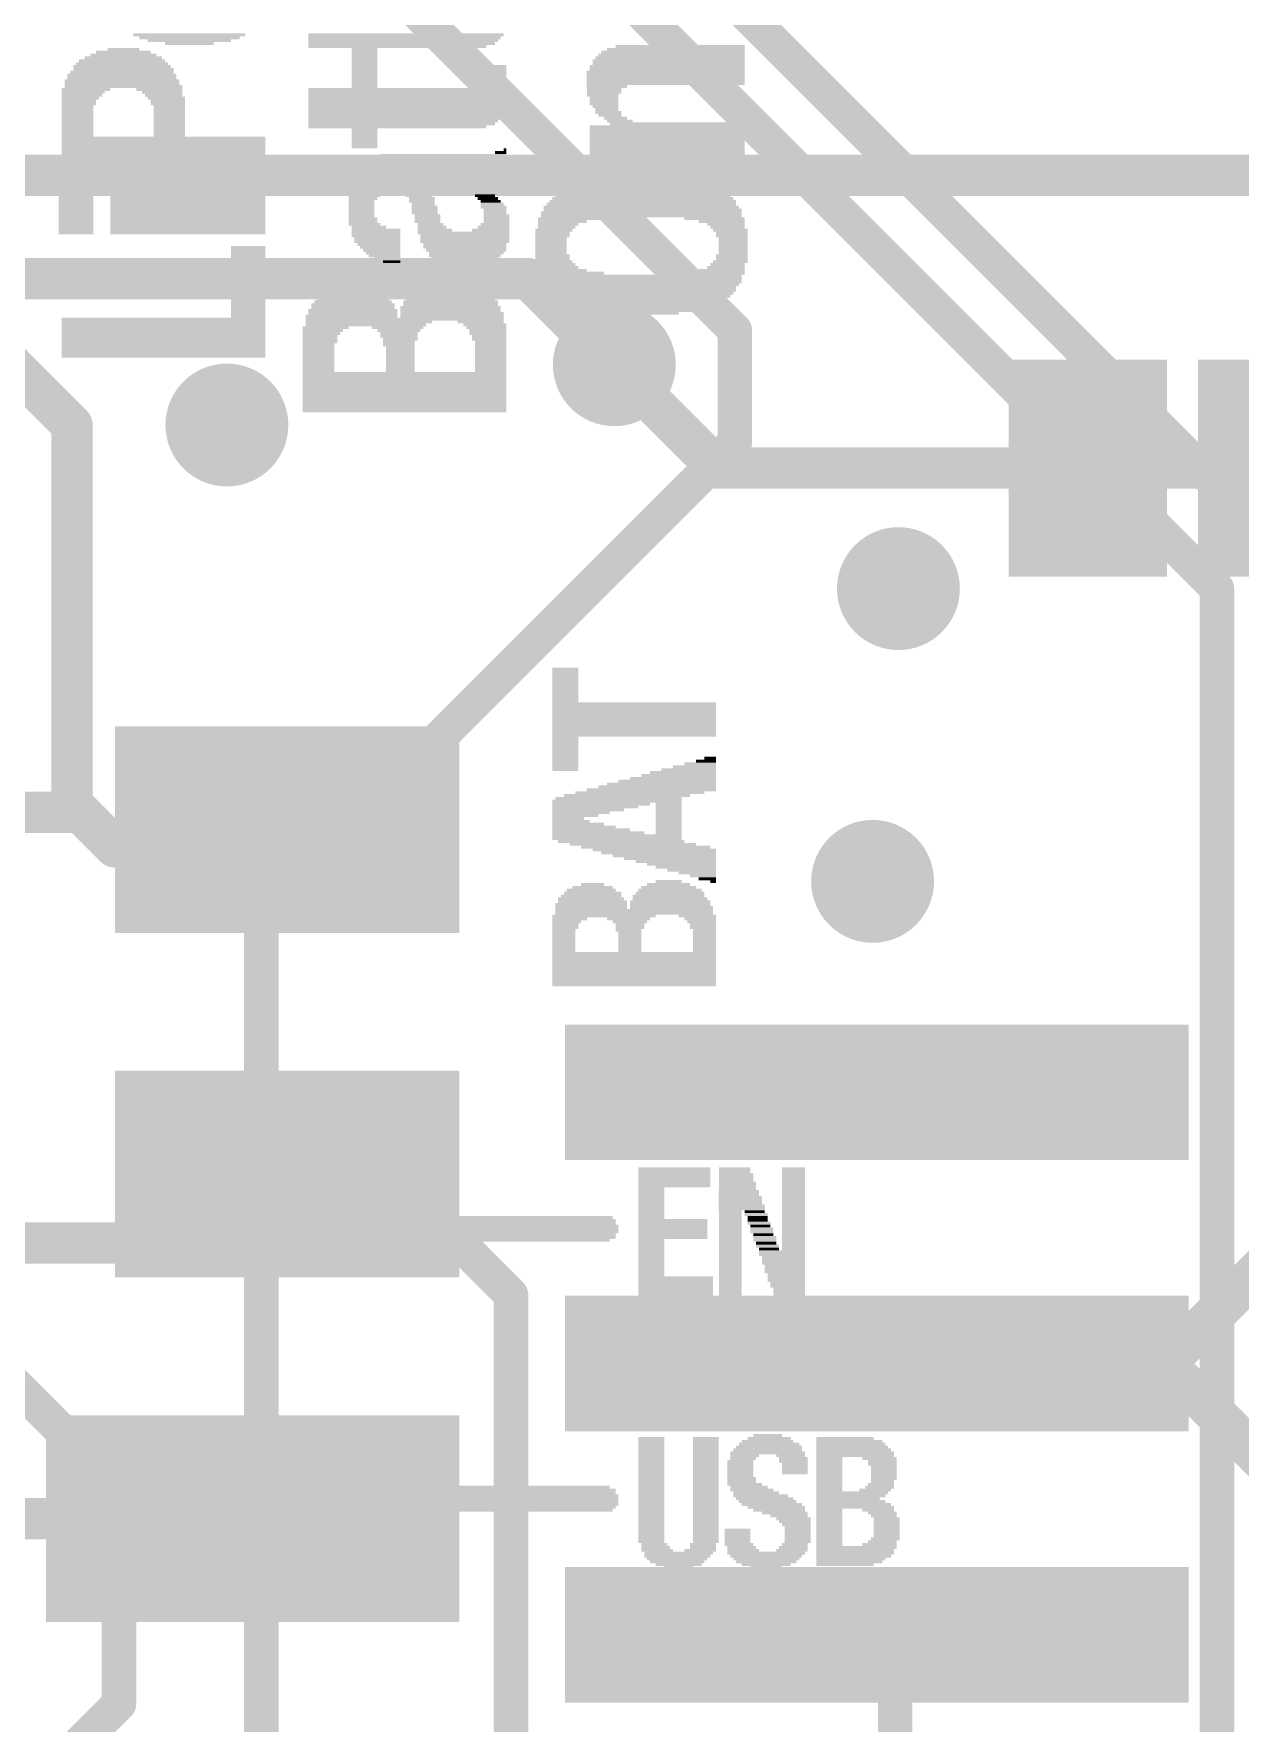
# Model space of a CAD drawing. Extents: x -30.9 to 32.9, y -36.3 to 40.7.
# Drawn here: x 11.97 to 20.87, y 7 to 19.46 of the extents above; entities that cross this region are included whole.
import ezdxf

# ---------------------------------------------------------------- set-up
doc = ezdxf.new("R2010")
doc.units = 0
for name, color, linetype in [('1', 12, 'CONTINUOUS'), ('16', 5, 'CONTINUOUS'), ('18', 110, 'CONTINUOUS'), ('200', 132, 'CONTINUOUS')]:
    doc.layers.add(name, color=color, linetype=linetype)

# ---------------------------------------------------------------- blocks, each defined once
blk = doc.blocks.new('RECT')
blk.add_solid([(-0.5, -0.5), (0.5, -0.5), (-0.5, 0.5), (0.5, 0.5)])
blk = doc.blocks.new('ROUNDV')
at = {"const_width": 0.5}
blk.add_lwpolyline([(0, -0.25, 1), (0, 0.25, 1), (0, -0.25)], format="xyb", dxfattribs=at)

msp = doc.modelspace()

# ---------------------------------------------------------------- linework, layer by layer
at = {"layer": '1'}
for points, const_width in [([(11.1324, 18.415), (21.59, 18.415)], 0.3048), ([(12.2555, 16.5735), (10.541, 18.288)], 0.3048), ([(17.018, 16.256), (16.256, 17.018)], 0.3048), ([(12.2555, 16.5735), (12.2555, 13.716)], 0.3048), ([(19.7485, 16.256), (17.018, 16.256)], 0.3048), ([(20.193, 16.256), (20.701, 16.256)], 0.3048), ([(12.2555, 13.716), (9.144, 13.716)], 0.3048), ([(12.2555, 13.716), (12.319, 13.716)], 0.3048), ([(12.319, 13.716), (12.573, 13.462)], 0.3048), ([(13.716, 13.462), (13.843, 13.589)], 0.3048), ([(12.573, 13.462), (13.716, 13.462)], 0.3048), ([(13.335, 10.541), (13.7795, 10.9855)], 0.3048), ([(13.7795, 10.9855), (13.843, 11.049)], 0.3048), ([(14.0335, 10.9855), (13.7795, 10.9855)], 0.3048), ([(13.843, 11.049), (14.605, 11.049)], 0.254), ([(14.605, 11.049), (15.494, 10.16)], 0.254), ([(10.414, 10.541), (13.335, 10.541)], 0.3048), ([(21.1455, 10.4775), (20.32, 9.652)], 0.3048), ([(15.494, 10.16), (15.494, 6.858)], 0.254), ([(20.32, 9.652), (18.1915, 9.652)], 0.3048), ([(21.209, 8.763), (20.32, 9.652)], 0.3048), ([(11.43, 8.509), (13.589, 8.509)], 0.3048), ([(18.327, 7.5165), (18.1915, 7.652)], 0.254), ([(18.327, 3.302), (18.327, 7.5165)], 0.254)]:
    msp.add_lwpolyline(points, dxfattribs=dict(at, const_width=const_width))
for points, const_width in [([(16.3099, 17.0719, 1), (16.2021, 16.9641)], 0.1524), ([(12.3317, 16.5735, 1), (12.1793, 16.5735)], 0.1524), ([(12.2016, 16.5196, 1), (12.3094, 16.6274)], 0.1524), ([(17.018, 16.3322, 1), (17.018, 16.1798)], 0.1524), ([(16.9641, 16.2021, 1), (17.0719, 16.3099)], 0.1524), ([(19.7485, 16.1798, 1), (19.7485, 16.3322)], 0.1524), ([(20.193, 16.3322, 1), (20.193, 16.1798)], 0.1524), ([(20.701, 16.1798, 1), (20.701, 16.3322)], 0.1524), ([(12.2555, 13.7922, 1), (12.2555, 13.6398)], 0.1524), ([(12.3729, 13.7699, 1), (12.2651, 13.6621)], 0.1524), ([(12.2555, 13.6398, 1), (12.2555, 13.7922)], 0.1524), ([(12.319, 13.6398, 1), (12.319, 13.7922)], 0.1524), ([(12.1793, 13.716, 1), (12.3317, 13.716)], 0.1524), ([(13.8969, 13.5351, 1), (13.7891, 13.6429)], 0.1524), ([(12.573, 13.5382, 1), (12.573, 13.3858)], 0.1524), ([(12.5191, 13.4081, 1), (12.6269, 13.5159)], 0.1524), ([(13.6621, 13.5159, 1), (13.7699, 13.4081)], 0.1524), ([(13.716, 13.3858, 1), (13.716, 13.5382)], 0.1524), ([(13.7795, 11.0617, 1), (13.7795, 10.9093)], 0.1524), ([(13.7256, 11.0394, 1), (13.8334, 10.9316)], 0.1524), ([(13.8334, 10.9316, 1), (13.7256, 11.0394)], 0.1524), ([(13.8969, 10.9951, 1), (13.7891, 11.1029)], 0.1524), ([(13.843, 11.1125, 1), (13.843, 10.9855)], 0.127), ([(14.0335, 10.9093, 1), (14.0335, 11.0617)], 0.1524), ([(14.6499, 11.0939, 1), (14.5601, 11.0041)], 0.127), ([(14.605, 10.9855, 1), (14.605, 11.1125)], 0.127), ([(13.2811, 10.5949, 1), (13.3889, 10.4871)], 0.1524), ([(13.335, 10.4648, 1), (13.335, 10.6172)], 0.1524), ([(15.5575, 10.16, 1), (15.4305, 10.16)], 0.127), ([(15.4491, 10.1151, 1), (15.5389, 10.2049)], 0.127), ([(18.1915, 9.7282, 1), (18.1915, 9.5758)], 0.1524), ([(20.3739, 9.7059, 1), (20.2661, 9.5981)], 0.1524), ([(20.2661, 9.7059, 1), (20.3739, 9.5981)], 0.1524), ([(20.32, 9.5758, 1), (20.32, 9.7282)], 0.1524), ([(13.589, 8.4328, 1), (13.589, 8.5852)], 0.1524), ([(18.2364, 7.6969, 1), (18.1466, 7.6071)], 0.127), ([(18.3905, 7.5165, 1), (18.2635, 7.5165)], 0.127), ([(18.2821, 7.4716, 1), (18.3719, 7.5614)], 0.127)]:
    msp.add_lwpolyline(points, format="xyb", dxfattribs=dict(at, const_width=const_width))
at = {"layer": '16'}
for points, const_width in [([(21.209, 15.621), (13.716, 23.114)], 0.254), ([(13.462, 22.606), (20.701, 15.367)], 0.254), ([(17.145, 17.272), (14.351, 20.066)], 0.254), ([(15.621, 17.653), (10.3505, 17.653)], 0.3048), ([(16.256, 17.018), (15.621, 17.653)], 0.3048), ([(17.145, 16.4465), (17.145, 17.272)], 0.254), ([(13.6525, 12.954), (17.145, 16.4465)], 0.254), ([(20.701, 15.367), (20.701, -9.1324)], 0.254), ([(13.6525, 5.5245), (13.6525, 12.954)], 0.254), ([(12.6024, 8.7336), (9.8425, 11.4935)], 0.254), ([(12.6024, 7.1414), (12.6024, 8.7336)], 0.254), ([(11.43, 5.969), (12.6024, 7.1414)], 0.254)]:
    msp.add_lwpolyline(points, dxfattribs=dict(at, const_width=const_width))
for points, const_width in [([(15.6749, 17.7069, 1), (15.5671, 17.5991)], 0.1524), ([(15.621, 17.5768, 1), (15.621, 17.7292)], 0.1524), ([(17.2085, 17.272, 1), (17.0815, 17.272)], 0.127), ([(17.1001, 17.2271, 1), (17.1899, 17.3169)], 0.127), ([(16.2021, 16.9641, 1), (16.3099, 17.0719)], 0.1524), ([(17.1899, 16.4016, 1), (17.1001, 16.4914)], 0.127), ([(17.0815, 16.4465, 1), (17.2085, 16.4465)], 0.127), ([(20.7645, 15.367, 1), (20.6375, 15.367)], 0.127), ([(20.6561, 15.3221, 1), (20.7459, 15.4119)], 0.127), ([(13.716, 12.954, 1), (13.589, 12.954)], 0.127), ([(13.6076, 12.9989, 1), (13.6974, 12.9091)], 0.127), ([(12.6659, 8.7336, 1), (12.5389, 8.7336)], 0.127), ([(12.5575, 8.6887, 1), (12.6473, 8.7785)], 0.127), ([(12.6473, 7.0965, 1), (12.5575, 7.1863)], 0.127), ([(12.5389, 7.1414, 1), (12.6659, 7.1414)], 0.127)]:
    msp.add_lwpolyline(points, format="xyb", dxfattribs=dict(at, const_width=const_width))

# ---------------------------------------------------------------- block references
at = {"layer": '1'}
for p, xscale, yscale in [((19.7485, 16.256), 1.1684, 1.6002), ((21.1455, 16.256), 1.1684, 1.6002), ((13.843, 13.589), 2.54, 1.524)]:
    msp.add_blockref('RECT', p, dxfattribs=dict(at, xscale=xscale, yscale=yscale))
at = {"layer": '1', "yscale": 4.6, "rotation": 270}
for p in [(18.1915, 11.652), (18.1915, 9.652), (18.1915, 7.652)]:
    msp.add_blockref('RECT', p, dxfattribs=at)
at = {"layer": '1', "yscale": 1.524, "rotation": 180}
for p, xscale in [((13.843, 11.049), 2.54), ((13.589, 8.509), 3.048)]:
    msp.add_blockref('RECT', p, dxfattribs=dict(at, xscale=xscale))
at = {"layer": '18', "xscale": 0.9064, "yscale": 0.9064}
for p in [(16.256, 17.018), (16.256, 17.018), (13.3985, 16.5735), (13.3985, 16.5735), (18.3515, 15.367), (18.3515, 15.367), (18.161, 13.208), (18.161, 13.208)]:
    msp.add_blockref('ROUNDV', p, dxfattribs=at)
at = {"layer": '200', "yscale": 0.0212}
for p, xscale in [((13.1218, 19.4502), 0.8255), ((13.1218, 19.429), 0.7408), ((14.7198, 19.4502), 1.4393), ((14.7092, 19.429), 1.4181), ((12.635, 19.302), 0.4868), ((12.635, 19.3232), 0.4022), ((12.635, 19.3444), 0.2328), ((13.1218, 19.4079), 0.6138), ((13.1218, 19.3867), 0.3598), ((14.6563, 19.3655), 1.3123), ((14.6986, 19.4079), 1.3969), ((14.6881, 19.3867), 1.3758), ((14.4129, 19.3444), 0.1905), ((14.4129, 19.3232), 0.1905), ((14.4129, 19.302), 0.1905), ((16.6776, 19.302), 1.0795), ((16.6882, 19.3232), 1.0583), ((16.7094, 19.3444), 1.016), ((16.7411, 19.3655), 0.9525), ((12.6244, 19.2174), 0.7196), ((12.635, 19.1962), 0.7408), ((12.6244, 19.2385), 0.6773), ((12.6244, 19.2597), 0.635), ((12.635, 19.2809), 0.5715), ((14.4129, 19.2809), 0.1905), ((14.4129, 19.2597), 0.1905), ((14.4129, 19.2385), 0.1905), ((14.4129, 19.2174), 0.1905), ((14.4129, 19.1962), 0.1905), ((15.3548, 19.2174), 0.2117), ((15.3548, 19.1962), 0.2117), ((16.6459, 19.2174), 1.143), ((16.6459, 19.1962), 1.143), ((16.6565, 19.2597), 1.1218), ((16.6565, 19.2385), 1.1218), ((16.6671, 19.2809), 1.1006), ((12.6244, 19.1115), 0.8466), ((12.6244, 19.0904), 0.8466), ((12.635, 19.0692), 0.8678), ((12.6244, 19.1539), 0.8043), ((12.6244, 19.1327), 0.8043), ((12.6244, 19.175), 0.762), ((14.4129, 19.175), 0.1905), ((14.4129, 19.1539), 0.1905), ((14.4129, 19.1327), 0.1905), ((14.4129, 19.1115), 0.1905), ((14.4129, 19.0904), 0.1905), ((14.4129, 19.0692), 0.1905), ((15.3336, 19.0692), 0.254), ((15.3548, 19.175), 0.2117), ((15.3548, 19.1539), 0.2117), ((15.3548, 19.1327), 0.2117), ((15.3548, 19.1115), 0.2117), ((15.3548, 19.0904), 0.2117), ((16.2014, 19.0692), 0.2963), ((16.6353, 19.175), 1.1641), ((16.6353, 19.1539), 1.1641), ((16.6353, 19.1327), 1.1641), ((16.6353, 19.1115), 1.1641), ((16.6353, 19.0904), 1.1641), ((12.3598, 19.048), 0.3598), ((12.3387, 19.0269), 0.3175), ((12.3281, 19.0057), 0.2963), ((12.3175, 18.9845), 0.2752), ((12.3069, 18.9634), 0.254), ((12.3069, 18.9422), 0.254), ((12.8996, 19.048), 0.3387), ((12.9207, 19.0269), 0.2963), ((12.9313, 19.0057), 0.2752), ((12.9525, 18.9845), 0.2752), ((12.963, 18.9634), 0.254), ((12.963, 18.9422), 0.254), ((14.7304, 19.048), 1.4604), ((14.7304, 19.0269), 1.4604), ((14.7304, 19.0057), 1.4604), ((14.7304, 18.9845), 1.4604), ((14.7304, 18.9634), 1.4604), ((14.7304, 18.9422), 1.4604), ((16.1803, 19.048), 0.254), ((16.1803, 19.0269), 0.254), ((16.1697, 19.0057), 0.2328), ((16.1803, 18.9845), 0.2117), ((16.1803, 18.9634), 0.2117), ((16.1803, 18.9422), 0.2117), ((12.2963, 18.921), 0.2328), ((12.2963, 18.8999), 0.2328), ((12.2963, 18.8787), 0.2328), ((12.2963, 18.8575), 0.2328), ((12.2963, 18.8364), 0.2328), ((12.2963, 18.8152), 0.2328), ((12.9736, 18.921), 0.2328), ((12.9736, 18.8999), 0.2328), ((12.9736, 18.8787), 0.2328), ((12.9736, 18.8575), 0.2328), ((12.9736, 18.8364), 0.2328), ((12.9736, 18.8152), 0.2328), ((14.7198, 18.8999), 1.4393), ((14.7198, 18.8787), 1.4393), ((14.7198, 18.8575), 1.4393), ((14.7092, 18.8364), 1.4181), ((14.7304, 18.921), 1.4604), ((14.6986, 18.8152), 1.3969), ((16.1908, 18.921), 0.1905), ((16.2014, 18.8999), 0.1693), ((16.212, 18.8787), 0.1905), ((16.2226, 18.8575), 0.1693), ((16.2649, 18.8364), 0.1693), ((16.2967, 18.8152), 0.1905), ((12.2963, 18.794), 0.2328), ((12.2963, 18.7729), 0.2328), ((12.2963, 18.7517), 0.2328), ((12.2963, 18.7306), 0.2328), ((12.2963, 18.7094), 0.2328), ((12.9313, 18.6882), 1.5028), ((12.9736, 18.794), 0.2328), ((12.9736, 18.7729), 0.2328), ((12.9736, 18.7517), 0.2328), ((12.9736, 18.7306), 0.2328), ((12.9736, 18.7094), 0.2328), ((14.6563, 18.7729), 1.3123), ((14.6881, 18.794), 1.3758), ((14.4129, 18.7517), 0.1905), ((14.4129, 18.7306), 0.1905), ((14.4129, 18.7094), 0.1905), ((14.4129, 18.6882), 0.1905), ((16.6459, 18.7729), 1.143), ((16.6459, 18.7517), 1.143), ((16.6459, 18.7306), 1.143), ((16.6459, 18.7094), 1.143), ((16.6459, 18.6882), 1.143), ((16.72, 18.794), 0.9948), ((12.9313, 18.6671), 1.5028), ((12.9313, 18.6459), 1.5028), ((12.9313, 18.6247), 1.5028), ((12.9313, 18.6036), 1.5028), ((12.9313, 18.5824), 1.5028), ((12.9313, 18.5612), 1.5028), ((14.4129, 18.6671), 0.1905), ((14.4129, 18.6459), 0.1905), ((14.4129, 18.6247), 0.1905), ((14.995, 18.5612), 0.9313), ((15.4183, 18.5824), 0.0847), ((15.45, 18.6036), 0.0212), ((16.6459, 18.6671), 1.143), ((16.6459, 18.6459), 1.143), ((16.6459, 18.6247), 1.143), ((16.6459, 18.6036), 1.143), ((16.6459, 18.5824), 1.143), ((16.6459, 18.5612), 1.143), ((12.9313, 18.5401), 1.5028), ((12.9313, 18.5189), 1.5028), ((12.9313, 18.4977), 1.5028), ((12.9313, 18.4766), 1.5028), ((12.9313, 18.4554), 1.5028), ((12.9313, 18.4342), 1.5028), ((14.8997, 18.4342), 1.1218), ((14.9103, 18.4554), 1.1006), ((14.9209, 18.4766), 1.0795), ((14.9315, 18.4977), 1.0583), ((14.9421, 18.5189), 1.0371), ((14.9632, 18.5401), 0.9948), ((16.6459, 18.5401), 1.143), ((16.6459, 18.5189), 1.143), ((12.9313, 18.4131), 1.5028), ((14.8468, 18.3072), 1.1006), ((14.8891, 18.3707), 1.143), ((14.8891, 18.3496), 1.143), ((14.8891, 18.3284), 1.143), ((14.8997, 18.4131), 1.1218), ((14.8997, 18.3919), 1.1218), ((16.466, 18.3072), 1.1641), ((16.4554, 18.3284), 1.1006), ((16.4554, 18.3496), 0.9736), ((16.466, 18.3707), 0.8255), ((16.466, 18.3919), 0.5291), ((12.2857, 18.2649), 0.254), ((12.2857, 18.2437), 0.254), ((12.2857, 18.2226), 0.254), ((12.2857, 18.2014), 0.254), ((12.2857, 18.1802), 0.254), ((13.1112, 18.2649), 1.143), ((13.1112, 18.2437), 1.143), ((13.1112, 18.2226), 1.143), ((13.1112, 18.2014), 1.143), ((13.1112, 18.1802), 1.143), ((14.4235, 18.2861), 0.254), ((14.4129, 18.2649), 0.2328), ((14.4023, 18.2437), 0.2117), ((14.3917, 18.2226), 0.1905), ((14.3917, 18.2014), 0.1905), ((14.3917, 18.1802), 0.1905), ((14.8045, 18.2861), 0.2117), ((14.8151, 18.2649), 0.1905), ((14.8362, 18.2437), 0.1905), ((14.8362, 18.2226), 0.1905), ((14.8468, 18.2014), 0.1693), ((14.8574, 18.1802), 0.1905), ((15.2701, 18.2861), 0.1693), ((15.3019, 18.2649), 0.1482), ((15.323, 18.2437), 0.1482), ((15.3442, 18.2226), 0.1482), ((15.3548, 18.2014), 0.1693), ((15.3654, 18.1802), 0.1905), ((16.4554, 18.1802), 1.4393), ((16.4554, 18.2014), 1.3969), ((16.466, 18.2226), 1.3758), ((16.466, 18.2437), 1.3334), ((16.466, 18.2649), 1.2911), ((16.4554, 18.2861), 1.2276), ((12.2857, 18.1591), 0.254), ((12.2857, 18.1379), 0.254), ((12.2857, 18.1167), 0.254), ((12.2857, 18.0956), 0.254), ((12.2857, 18.0744), 0.254), ((13.1112, 18.1591), 1.143), ((13.1112, 18.1379), 1.143), ((13.1112, 18.1167), 1.143), ((13.1112, 18.0956), 1.143), ((13.1112, 18.0744), 1.143), ((14.3917, 18.1591), 0.1905), ((14.3917, 18.1379), 0.1905), ((14.3917, 18.1167), 0.1905), ((14.4023, 18.0956), 0.2117), ((14.4023, 18.0744), 0.2117), ((14.8574, 18.1591), 0.1905), ((14.8574, 18.1379), 0.1905), ((14.8786, 18.1167), 0.1905), ((14.8786, 18.0956), 0.1905), ((14.8786, 18.0744), 0.1905), ((15.3865, 18.1167), 0.1905), ((15.3865, 18.0956), 0.1905), ((15.3865, 18.0744), 0.1905), ((15.376, 18.1591), 0.1693), ((15.376, 18.1379), 0.1693), ((15.9368, 18.0956), 0.4868), ((15.8733, 18.0744), 0.3598), ((16.4554, 18.1379), 1.4816), ((16.4554, 18.1167), 1.4816), ((16.466, 18.1591), 1.4604), ((16.9951, 18.0956), 0.4445), ((17.0481, 18.0744), 0.3387), ((12.2857, 18.0532), 0.254), ((12.2857, 18.0321), 0.254), ((12.2857, 18.0109), 0.254), ((12.2857, 17.9897), 0.254), ((13.1112, 18.0532), 1.143), ((13.1112, 18.0321), 1.143), ((13.1112, 18.0109), 1.143), ((13.1112, 17.9897), 1.143), ((14.4129, 18.0532), 0.2328), ((14.4447, 18.0321), 0.254), ((14.4976, 18.0109), 0.3598), ((14.4976, 17.9897), 0.3598), ((14.4976, 17.9686), 0.3598), ((14.5082, 17.9474), 0.3387), ((14.8997, 18.0532), 0.1905), ((14.9103, 18.0321), 0.2117), ((14.9315, 18.0109), 0.254), ((15.1431, 17.9897), 0.6773), ((15.1537, 17.9686), 0.6561), ((15.1537, 17.9474), 0.6561), ((15.3442, 18.0109), 0.2752), ((15.3654, 18.0321), 0.2328), ((15.376, 18.0532), 0.2117), ((15.8099, 18.0109), 0.2752), ((15.7993, 17.9897), 0.254), ((15.7993, 17.9686), 0.254), ((15.7887, 17.9474), 0.2328), ((15.831, 18.0321), 0.2752), ((15.8416, 18.0532), 0.2963), ((17.0798, 18.0532), 0.2752), ((17.0904, 18.0321), 0.254), ((17.1116, 18.0109), 0.254), ((17.1221, 17.9897), 0.2328), ((17.1221, 17.9686), 0.2328), ((17.1327, 17.9474), 0.2117), ((13.5557, 17.8839), 0.254), ((13.5557, 17.8628), 0.254), ((13.5557, 17.8416), 0.254), ((13.5557, 17.8204), 0.254), ((14.5082, 17.9262), 0.3387), ((14.5187, 17.9051), 0.3175), ((14.5293, 17.8839), 0.2963), ((14.5399, 17.8628), 0.2752), ((14.5505, 17.8416), 0.254), ((14.5611, 17.8204), 0.2328), ((15.1537, 17.9262), 0.6561), ((15.1537, 17.9051), 0.6138), ((15.1537, 17.8839), 0.6138), ((15.1643, 17.8628), 0.5926), ((15.1643, 17.8416), 0.5503), ((15.1537, 17.8204), 0.5291), ((15.7887, 17.9262), 0.2328), ((15.7887, 17.9051), 0.2328), ((15.7887, 17.8839), 0.2328), ((15.7887, 17.8628), 0.2328), ((15.7887, 17.8416), 0.2328), ((15.7993, 17.8204), 0.254), ((17.1221, 17.8204), 0.2328), ((17.1327, 17.9262), 0.2117), ((17.1327, 17.9051), 0.2117), ((17.1327, 17.8839), 0.2117), ((17.1327, 17.8628), 0.2117), ((17.1327, 17.8416), 0.2117), ((13.5557, 17.7993), 0.254), ((13.5557, 17.7781), 0.254), ((13.5557, 17.7569), 0.254), ((13.5557, 17.7358), 0.254), ((13.5557, 17.7146), 0.254), ((13.5557, 17.6934), 0.254), ((14.5822, 17.7993), 0.1905), ((14.614, 17.7781), 0.127), ((15.1537, 17.7993), 0.4868), ((15.1643, 17.7781), 0.4233), ((15.1537, 17.7569), 0.3598), ((15.1537, 17.7358), 0.1905), ((15.7993, 17.7993), 0.254), ((15.8099, 17.7781), 0.2752), ((15.831, 17.7569), 0.2752), ((15.8733, 17.7146), 0.3598), ((15.9368, 17.6934), 0.4868), ((15.8416, 17.7358), 0.2963), ((16.9846, 17.6934), 0.4657), ((17.0481, 17.7146), 0.3387), ((17.0798, 17.7358), 0.2752), ((17.0904, 17.7569), 0.254), ((17.1116, 17.7781), 0.254), ((17.1221, 17.7993), 0.2328), ((13.5557, 17.6723), 0.254), ((13.5557, 17.6511), 0.254), ((13.5557, 17.6299), 0.254), ((13.5557, 17.6088), 0.254), ((13.5557, 17.5876), 0.254), ((13.5557, 17.5664), 0.254), ((14.3282, 17.5664), 0.3598), ((14.3388, 17.5876), 0.2117), ((15.0373, 17.5664), 0.5503), ((15.0373, 17.5876), 0.508), ((15.0267, 17.6088), 0.4445), ((15.0267, 17.6299), 0.3598), ((15.0267, 17.6511), 0.2328), ((16.4554, 17.6723), 1.4816), ((16.4554, 17.6511), 1.4816), ((16.466, 17.6299), 1.4604), ((16.4554, 17.6088), 1.4393), ((16.4554, 17.5876), 1.3969), ((16.466, 17.5664), 1.3758), ((13.5557, 17.5453), 0.254), ((13.5557, 17.5241), 0.254), ((13.5557, 17.5029), 0.254), ((13.5557, 17.4818), 0.254), ((13.5557, 17.4606), 0.254), ((13.5557, 17.4394), 0.254), ((14.3282, 17.4606), 0.6138), ((14.3282, 17.4394), 0.6138), ((14.3282, 17.4818), 0.5715), ((14.3282, 17.5029), 0.5291), ((14.3282, 17.5241), 0.4868), ((14.3282, 17.5453), 0.4445), ((15.0479, 17.4394), 0.7408), ((15.0479, 17.4818), 0.6985), ((15.0479, 17.4606), 0.6985), ((15.0373, 17.5241), 0.635), ((15.0479, 17.5029), 0.6561), ((15.0373, 17.5453), 0.5926), ((16.466, 17.5453), 1.3334), ((16.466, 17.5241), 1.2911), ((16.4554, 17.5029), 1.2276), ((16.466, 17.4818), 1.1641), ((16.4554, 17.4606), 1.1006), ((16.4554, 17.4394), 0.9736), ((12.9313, 17.3548), 1.5028), ((12.9313, 17.3336), 1.5028), ((12.9313, 17.3124), 1.5028), ((13.5557, 17.4183), 0.254), ((13.5557, 17.3971), 0.254), ((13.5557, 17.3759), 0.254), ((14.7092, 17.3548), 1.4604), ((14.4447, 17.3336), 0.9313), ((14.4235, 17.3124), 0.889), ((14.3177, 17.3759), 0.6773), ((14.3282, 17.4183), 0.6561), ((14.3282, 17.3971), 0.6561), ((15.0479, 17.4183), 0.7408), ((15.0585, 17.3971), 0.762), ((15.0585, 17.3759), 0.762), ((15.2701, 17.3336), 0.3387), ((15.3019, 17.3124), 0.3175), ((16.466, 17.4183), 0.8255), ((16.466, 17.3971), 0.5291), ((12.9313, 17.2913), 1.5028), ((12.9313, 17.2701), 1.5028), ((12.9313, 17.2489), 1.5028), ((12.9313, 17.2278), 1.5028), ((12.9313, 17.2066), 1.5028), ((12.9313, 17.1854), 1.5028), ((14.0954, 17.2489), 0.2752), ((14.0848, 17.2278), 0.254), ((14.0848, 17.2066), 0.254), ((14.0848, 17.1854), 0.254), ((14.1272, 17.2913), 0.3387), ((14.106, 17.2701), 0.2963), ((14.6563, 17.2913), 0.381), ((14.6669, 17.2701), 0.3175), ((14.6669, 17.2489), 0.2752), ((14.6669, 17.2278), 0.2752), ((14.6775, 17.2066), 0.254), ((14.6669, 17.1854), 0.2328), ((15.3125, 17.2913), 0.2963), ((15.323, 17.2701), 0.2752), ((15.323, 17.2489), 0.2752), ((15.3336, 17.2278), 0.254), ((15.3336, 17.2066), 0.254), ((15.3442, 17.1854), 0.2328), ((12.9313, 17.1643), 1.5028), ((12.9313, 17.1431), 1.5028), ((12.9313, 17.1219), 1.5028), ((12.9313, 17.1008), 1.5028), ((12.9313, 17.0796), 1.5028), ((14.0743, 17.1643), 0.2328), ((14.0743, 17.1431), 0.2328), ((14.0743, 17.1219), 0.2328), ((14.0743, 17.1008), 0.2328), ((14.0743, 17.0796), 0.2328), ((14.0743, 17.0585), 0.2328), ((14.6669, 17.1643), 0.2328), ((14.6775, 17.1431), 0.2117), ((14.6775, 17.1219), 0.2117), ((14.6775, 17.1008), 0.2117), ((14.6775, 17.0796), 0.2117), ((14.6775, 17.0585), 0.2117), ((15.3442, 17.1643), 0.2328), ((15.3442, 17.1431), 0.2328), ((15.3442, 17.1219), 0.2328), ((15.3442, 17.1008), 0.2328), ((15.3442, 17.0796), 0.2328), ((15.3442, 17.0585), 0.2328), ((14.7092, 16.9526), 1.5028), ((14.0743, 17.0373), 0.2328), ((14.0743, 17.0161), 0.2328), ((14.0743, 16.995), 0.2328), ((14.0743, 16.9738), 0.2328), ((14.6775, 17.0373), 0.2117), ((14.6775, 17.0161), 0.2117), ((14.6775, 16.995), 0.2117), ((14.6775, 16.9738), 0.2117), ((15.3442, 17.0373), 0.2328), ((15.3442, 17.0161), 0.2328), ((15.3442, 16.995), 0.2328), ((15.3442, 16.9738), 0.2328), ((14.7092, 16.9315), 1.5028), ((14.7092, 16.9103), 1.5028), ((14.7092, 16.8891), 1.5028), ((14.7092, 16.868), 1.5028), ((14.7092, 16.8468), 1.5028), ((14.7092, 16.8256), 1.5028), ((14.7092, 16.8045), 1.5028), ((14.7092, 16.7833), 1.5028), ((14.7092, 16.7621), 1.5028), ((14.7092, 16.741), 1.5028), ((14.7092, 16.7198), 1.5028), ((14.7092, 16.6986), 1.5028), ((14.7092, 16.6775), 1.5028), ((15.8945, 14.7725), 0.1905), ((15.8945, 14.7514), 0.1905), ((15.8945, 14.7302), 0.1905), ((15.8945, 14.709), 0.1905), ((15.8945, 14.6879), 0.1905), ((15.8945, 14.6667), 0.1905), ((15.8945, 14.6455), 0.1905), ((15.8945, 14.6244), 0.1905), ((15.8945, 14.6032), 0.1905), ((15.8945, 14.5821), 0.1905), ((15.8945, 14.5609), 0.1905), ((15.8945, 14.5397), 0.1905), ((16.4025, 14.5186), 1.2065), ((16.4025, 14.4974), 1.2065), ((16.4025, 14.4762), 1.2065), ((16.4025, 14.4551), 1.2065), ((16.4025, 14.4339), 1.2065), ((16.4025, 14.4127), 1.2065), ((16.4025, 14.3916), 1.2065), ((16.4025, 14.3704), 1.2065), ((16.4025, 14.3492), 1.2065), ((16.4025, 14.3281), 1.2065), ((16.4025, 14.3069), 1.2065), ((16.4025, 14.2857), 1.2065), ((15.8945, 14.2646), 0.1905), ((15.8945, 14.2434), 0.1905), ((15.8945, 14.2222), 0.1905), ((15.8945, 14.2011), 0.1905), ((15.8945, 14.1799), 0.1905), ((15.8945, 14.1587), 0.1905), ((15.8945, 14.1376), 0.1905), ((15.8945, 14.1164), 0.1905), ((15.8945, 14.0952), 0.1905), ((15.8945, 14.0741), 0.1905), ((16.8893, 14.0741), 0.2328), ((16.9316, 14.0952), 0.1482), ((16.9634, 14.1164), 0.0847), ((15.8945, 14.0529), 0.1905), ((15.8945, 14.0317), 0.1905), ((16.6459, 13.9471), 0.7196), ((16.6882, 13.9682), 0.635), ((16.7306, 13.9894), 0.5503), ((16.7623, 14.0106), 0.4868), ((16.8046, 14.0317), 0.4022), ((16.847, 14.0529), 0.3175), ((16.2861, 13.8201), 0.9313), ((16.3496, 13.8412), 0.9313), ((16.4448, 13.8624), 0.9525), ((16.5295, 13.8836), 0.9525), ((16.5718, 13.9047), 0.8678), ((16.6036, 13.9259), 0.8043), ((16.0109, 13.7142), 0.4233), ((16.2755, 13.7989), 0.9525), ((16.1591, 13.7778), 0.7196), ((16.1168, 13.7566), 0.635), ((16.0638, 13.7354), 0.5291), ((16.6565, 13.7778), 0.1905), ((16.6565, 13.7566), 0.1905), ((16.6565, 13.7354), 0.1905), ((16.6565, 13.7142), 0.1905), ((15.9368, 13.6508), 0.2752), ((15.9686, 13.6931), 0.3387), ((15.9157, 13.6719), 0.2328), ((15.9898, 13.6296), 0.381), ((16.0321, 13.6084), 0.4656), ((16.085, 13.5873), 0.5715), ((16.6565, 13.6931), 0.1905), ((16.6565, 13.6719), 0.1905), ((16.6565, 13.6508), 0.1905), ((16.6565, 13.6296), 0.1905), ((16.6565, 13.6084), 0.1905), ((16.6565, 13.5873), 0.1905), ((16.1379, 13.5661), 0.6773), ((16.2755, 13.5449), 0.9525), ((16.2755, 13.5238), 0.9525), ((16.3072, 13.5026), 0.9313), ((16.3919, 13.4814), 0.9313), ((16.4872, 13.4603), 0.9525), ((16.6565, 13.5661), 0.1905), ((16.5507, 13.4391), 0.9101), ((16.5824, 13.4179), 0.8466), ((16.6247, 13.3968), 0.762), ((16.6671, 13.3756), 0.6773), ((16.7094, 13.3544), 0.5926), ((16.7517, 13.3333), 0.508), ((16.7835, 13.3121), 0.4445), ((16.6565, 13.2063), 0.1905), ((16.8258, 13.2909), 0.3598), ((16.8681, 13.2698), 0.2752), ((16.9105, 13.2486), 0.1905), ((16.9422, 13.2274), 0.127), ((16.9846, 13.2063), 0.0423), ((16.085, 13.0793), 0.4868), ((16.085, 13.1004), 0.4445), ((16.0956, 13.1216), 0.4233), ((16.085, 13.1428), 0.3598), ((16.0956, 13.1639), 0.2963), ((16.0956, 13.1851), 0.1693), ((16.6565, 13.1004), 0.5291), ((16.6671, 13.0793), 0.5503), ((16.6671, 13.1216), 0.508), ((16.6671, 13.1428), 0.4657), ((16.6565, 13.1639), 0.4022), ((16.6565, 13.1851), 0.3175), ((16.1803, 12.9523), 0.762), ((16.4025, 12.9946), 1.1641), ((16.4025, 12.9734), 1.1641), ((16.085, 13.0369), 0.5291), ((16.085, 13.0158), 0.5291), ((16.0956, 13.0581), 0.508), ((16.6776, 13.0158), 0.6138), ((16.6671, 13.0581), 0.5926), ((16.6671, 13.0369), 0.5926), ((16.8681, 12.9523), 0.2752), ((15.9051, 12.91), 0.2117), ((15.9263, 12.9311), 0.254), ((15.8945, 12.8888), 0.1905), ((15.8945, 12.8676), 0.1905), ((15.8839, 12.8465), 0.1693), ((15.8839, 12.8253), 0.1693), ((16.3602, 12.9311), 0.3175), ((16.3707, 12.91), 0.254), ((16.3707, 12.8888), 0.2117), ((16.3707, 12.8676), 0.2117), ((16.3602, 12.8465), 0.1905), ((16.3707, 12.8253), 0.1693), ((16.8893, 12.9311), 0.2328), ((16.8999, 12.91), 0.2117), ((16.9105, 12.8888), 0.1905), ((16.9105, 12.8676), 0.1905), ((16.9211, 12.8465), 0.1693), ((16.9211, 12.8253), 0.1693), ((15.8839, 12.8041), 0.1693), ((15.8839, 12.783), 0.1693), ((15.8839, 12.7618), 0.1693), ((15.8839, 12.7406), 0.1693), ((15.8839, 12.7195), 0.1693), ((15.8839, 12.6983), 0.1693), ((16.3707, 12.8041), 0.1693), ((16.3707, 12.783), 0.1693), ((16.3707, 12.7618), 0.1693), ((16.3707, 12.7406), 0.1693), ((16.3707, 12.7195), 0.1693), ((16.3707, 12.6983), 0.1693), ((16.9211, 12.8041), 0.1693), ((16.9211, 12.783), 0.1693), ((16.9211, 12.7618), 0.1693), ((16.9211, 12.7406), 0.1693), ((16.9211, 12.7195), 0.1693), ((16.9211, 12.6983), 0.1693), ((16.4025, 12.6771), 1.2065), ((16.4025, 12.656), 1.2065), ((16.4025, 12.6348), 1.2065), ((16.4025, 12.6136), 1.2065), ((16.4025, 12.5925), 1.2065), ((16.4025, 12.5713), 1.2065), ((16.4025, 12.5501), 1.2065), ((16.4025, 12.529), 1.2065), ((16.4025, 12.5078), 1.2065), ((16.4025, 12.4866), 1.2065), ((16.4025, 12.4655), 1.2065), ((16.4025, 12.4443), 1.2065), ((16.6988, 11.0897), 0.5291), ((17.1433, 11.0897), 0.2328), ((17.5772, 11.0897), 0.1693), ((16.6988, 11.0685), 0.5291), ((16.6988, 11.0474), 0.5291), ((16.6988, 11.0262), 0.5291), ((16.6988, 11.005), 0.5291), ((16.6988, 10.9839), 0.5291), ((16.6988, 10.9627), 0.5291), ((17.1433, 11.0685), 0.2328), ((17.1539, 11.0474), 0.254), ((17.1539, 11.0262), 0.254), ((17.1539, 11.005), 0.254), ((17.1645, 10.9839), 0.2752), ((17.1645, 10.9627), 0.2752), ((17.5772, 11.0685), 0.1693), ((17.5772, 11.0474), 0.1693), ((17.5772, 11.0262), 0.1693), ((17.5772, 11.005), 0.1693), ((17.5772, 10.9839), 0.1693), ((17.5772, 10.9627), 0.1693), ((16.5295, 10.9415), 0.1905), ((16.5295, 10.9204), 0.1905), ((16.5295, 10.8992), 0.1905), ((16.5295, 10.878), 0.1905), ((16.5295, 10.8569), 0.1905), ((16.5295, 10.8357), 0.1905), ((17.175, 10.9204), 0.2963), ((17.175, 10.8992), 0.2963), ((17.1856, 10.878), 0.3175), ((17.1856, 10.8569), 0.3175), ((17.1856, 10.8357), 0.3175), ((17.1645, 10.9415), 0.2752), ((17.5772, 10.9415), 0.1693), ((17.5772, 10.9204), 0.1693), ((17.5772, 10.8992), 0.1693), ((17.5772, 10.878), 0.1693), ((17.5772, 10.8569), 0.1693), ((17.5772, 10.8357), 0.1693), ((14.9844, 10.7087), 2.5611), ((14.9844, 10.7299), 2.5187), ((16.5295, 10.8145), 0.1905), ((16.5295, 10.7934), 0.1905), ((16.5295, 10.7722), 0.1905), ((16.5295, 10.751), 0.1905), ((16.5295, 10.7299), 0.1905), ((16.6882, 10.7087), 0.508), ((17.1962, 10.8145), 0.3387), ((17.1962, 10.7934), 0.3387), ((17.1116, 10.7722), 0.1693), ((17.1116, 10.751), 0.1693), ((17.1116, 10.7299), 0.1693), ((17.1116, 10.7087), 0.1693), ((17.302, 10.751), 0.1693), ((17.2915, 10.7722), 0.1482), ((17.3126, 10.7299), 0.1482), ((17.3126, 10.7087), 0.1482), ((17.5772, 10.8145), 0.1693), ((17.5772, 10.7934), 0.1693), ((17.5772, 10.7722), 0.1693), ((17.5772, 10.751), 0.1693), ((17.5772, 10.7299), 0.1693), ((17.5772, 10.7087), 0.1693), ((14.9844, 10.6664), 2.6034), ((14.9844, 10.6452), 2.6034), ((14.9844, 10.624), 2.6034), ((14.9844, 10.6875), 2.5611), ((14.9844, 10.6029), 2.5611), ((14.9844, 10.5817), 2.5611), ((16.6882, 10.6875), 0.508), ((16.6882, 10.6664), 0.508), ((16.6882, 10.6452), 0.508), ((16.6882, 10.624), 0.508), ((16.6882, 10.6029), 0.508), ((16.6882, 10.5817), 0.508), ((17.1116, 10.6875), 0.1693), ((17.1116, 10.6664), 0.1693), ((17.1116, 10.6452), 0.1693), ((17.1116, 10.624), 0.1693), ((17.1116, 10.6029), 0.1693), ((17.1116, 10.5817), 0.1693), ((17.3232, 10.6875), 0.1693), ((17.3338, 10.6664), 0.1482), ((17.3444, 10.6452), 0.1693), ((17.3444, 10.624), 0.1693), ((17.355, 10.6029), 0.1482), ((17.3655, 10.5817), 0.1693), ((17.5772, 10.6875), 0.1693), ((17.5772, 10.6664), 0.1693), ((17.5772, 10.6452), 0.1693), ((17.5772, 10.624), 0.1693), ((17.5772, 10.6029), 0.1693), ((17.5772, 10.5817), 0.1693), ((14.9844, 10.5605), 2.4764), ((16.5295, 10.5605), 0.1905), ((16.5295, 10.5394), 0.1905), ((16.5295, 10.5182), 0.1905), ((16.5295, 10.497), 0.1905), ((16.5295, 10.4759), 0.1905), ((17.1116, 10.5605), 0.1693), ((17.1116, 10.5394), 0.1693), ((17.1116, 10.5182), 0.1693), ((17.1116, 10.497), 0.1693), ((17.1116, 10.4759), 0.1693), ((17.3655, 10.5605), 0.1693), ((17.3761, 10.5394), 0.1482), ((17.3867, 10.5182), 0.1693), ((17.4925, 10.4759), 0.3387), ((17.3973, 10.497), 0.1482), ((17.5772, 10.5605), 0.1693), ((17.5772, 10.5394), 0.1693), ((17.5772, 10.5182), 0.1693), ((17.5772, 10.497), 0.1693), ((16.5295, 10.4547), 0.1905), ((16.5295, 10.4336), 0.1905), ((16.5295, 10.4124), 0.1905), ((16.5295, 10.3912), 0.1905), ((16.5295, 10.3701), 0.1905), ((16.5295, 10.3489), 0.1905), ((17.1116, 10.4547), 0.1693), ((17.1116, 10.4336), 0.1693), ((17.1116, 10.4124), 0.1693), ((17.1116, 10.3912), 0.1693), ((17.1116, 10.3701), 0.1693), ((17.1116, 10.3489), 0.1693), ((17.4925, 10.4547), 0.3387), ((17.5031, 10.4336), 0.3175), ((17.5031, 10.4124), 0.3175), ((17.5031, 10.3912), 0.3175), ((17.5137, 10.3701), 0.2963), ((17.5137, 10.3489), 0.2963), ((16.5295, 10.3277), 0.1905), ((16.5295, 10.3066), 0.1905), ((16.7094, 10.2854), 0.5503), ((16.7094, 10.2642), 0.5503), ((16.7094, 10.2431), 0.5503), ((16.7094, 10.2219), 0.5503), ((17.1116, 10.3277), 0.1693), ((17.1116, 10.3066), 0.1693), ((17.1116, 10.2854), 0.1693), ((17.1116, 10.2642), 0.1693), ((17.1116, 10.2431), 0.1693), ((17.1116, 10.2219), 0.1693), ((17.5137, 10.3277), 0.2963), ((17.5243, 10.3066), 0.2752), ((17.5243, 10.2854), 0.2752), ((17.5243, 10.2642), 0.2752), ((17.5349, 10.2431), 0.254), ((17.5349, 10.2219), 0.254), ((16.7094, 10.2007), 0.5503), ((16.7094, 10.1796), 0.5503), ((16.7094, 10.1584), 0.5503), ((17.1116, 10.2007), 0.1693), ((17.1116, 10.1796), 0.1693), ((17.1116, 10.1584), 0.1693), ((17.5454, 10.2007), 0.2328), ((17.5454, 10.1796), 0.2328), ((17.5454, 10.1584), 0.2328), ((16.5295, 9.1001), 0.1905), ((16.9316, 9.1001), 0.1905), ((17.3973, 9.1001), 0.3175), ((17.3867, 9.1213), 0.2117), ((17.9582, 9.1001), 0.4233), ((16.5295, 9.0789), 0.1905), ((16.5295, 9.0578), 0.1905), ((16.5295, 9.0366), 0.1905), ((16.5295, 9.0154), 0.1905), ((16.5295, 8.9943), 0.1905), ((16.5295, 8.9731), 0.1905), ((16.9316, 9.0789), 0.1905), ((16.9316, 9.0578), 0.1905), ((16.9316, 9.0366), 0.1905), ((16.9316, 9.0154), 0.1905), ((16.9316, 8.9943), 0.1905), ((16.9316, 8.9731), 0.1905), ((17.3867, 8.9943), 0.5503), ((17.2174, 8.9731), 0.2117), ((17.3867, 9.0154), 0.508), ((17.3973, 9.0366), 0.4868), ((17.3973, 9.0578), 0.4445), ((17.3867, 9.0789), 0.381), ((17.556, 8.9731), 0.2117), ((17.9899, 9.0789), 0.4868), ((18.0005, 9.0578), 0.508), ((18.0111, 9.0366), 0.5291), ((18.0217, 9.0154), 0.5503), ((18.0323, 8.9943), 0.5715), ((18.0323, 8.9731), 0.5715), ((16.5295, 8.9519), 0.1905), ((16.5295, 8.9308), 0.1905), ((16.5295, 8.9096), 0.1905), ((16.5295, 8.8884), 0.1905), ((16.5295, 8.8673), 0.1905), ((16.5295, 8.8461), 0.1905), ((16.9316, 8.9519), 0.1905), ((16.9316, 8.9308), 0.1905), ((16.9316, 8.9096), 0.1905), ((16.9316, 8.8884), 0.1905), ((16.9316, 8.8673), 0.1905), ((16.9316, 8.8461), 0.1905), ((17.1856, 8.9308), 0.1905), ((17.1856, 8.9096), 0.1905), ((17.1856, 8.8884), 0.1905), ((17.1856, 8.8673), 0.1905), ((17.1856, 8.8461), 0.1905), ((17.2068, 8.9519), 0.1905), ((17.5772, 8.9519), 0.2117), ((17.5772, 8.9308), 0.2117), ((17.5878, 8.9096), 0.1905), ((17.5878, 8.8884), 0.1905), ((17.5878, 8.8673), 0.1905), ((17.5878, 8.8461), 0.1905), ((17.8418, 8.9519), 0.1905), ((17.8418, 8.9308), 0.1905), ((17.8418, 8.9096), 0.1905), ((17.8418, 8.8884), 0.1905), ((17.8418, 8.8673), 0.1905), ((17.8418, 8.8461), 0.1905), ((18.2122, 8.9519), 0.254), ((18.2333, 8.9308), 0.2117), ((18.2333, 8.9096), 0.2117), ((18.2439, 8.8884), 0.1905), ((18.2439, 8.8673), 0.1905), ((18.2439, 8.8461), 0.1905), ((14.995, 8.7191), 2.5399), ((14.9844, 8.7403), 2.4764), ((16.5295, 8.8249), 0.1905), ((16.5295, 8.8038), 0.1905), ((16.5295, 8.7826), 0.1905), ((16.5295, 8.7614), 0.1905), ((16.5295, 8.7403), 0.1905), ((16.5295, 8.7191), 0.1905), ((16.9316, 8.8249), 0.1905), ((16.9316, 8.8038), 0.1905), ((16.9316, 8.7826), 0.1905), ((16.9316, 8.7614), 0.1905), ((16.9316, 8.7403), 0.1905), ((16.9316, 8.7191), 0.1905), ((17.1856, 8.8249), 0.1905), ((17.1962, 8.8038), 0.2117), ((17.1962, 8.7826), 0.2117), ((17.2174, 8.7614), 0.254), ((17.2491, 8.7403), 0.2752), ((17.2703, 8.7191), 0.3175), ((17.8418, 8.8249), 0.1905), ((17.8418, 8.8038), 0.1905), ((17.8418, 8.7826), 0.1905), ((17.8418, 8.7614), 0.1905), ((17.8418, 8.7403), 0.1905), ((17.8418, 8.7191), 0.1905), ((18.1804, 8.7191), 0.2328), ((18.2122, 8.7403), 0.2117), ((18.2228, 8.7614), 0.1905), ((18.2439, 8.8249), 0.1905), ((18.2439, 8.8038), 0.1905), ((18.2333, 8.7826), 0.1693), ((14.9844, 8.698), 2.5611), ((14.995, 8.6768), 2.5822), ((14.995, 8.6556), 2.5822), ((14.995, 8.6345), 2.5822), ((14.995, 8.6133), 2.5822), ((14.9844, 8.5921), 2.5611), ((16.5295, 8.698), 0.1905), ((16.5295, 8.6768), 0.1905), ((16.5295, 8.6556), 0.1905), ((16.5295, 8.6345), 0.1905), ((16.5295, 8.6133), 0.1905), ((16.5295, 8.5921), 0.1905), ((16.9316, 8.698), 0.1905), ((16.9316, 8.6768), 0.1905), ((16.9316, 8.6556), 0.1905), ((16.9316, 8.6345), 0.1905), ((16.9316, 8.6133), 0.1905), ((16.9316, 8.5921), 0.1905), ((17.302, 8.698), 0.3387), ((17.3338, 8.6768), 0.4022), ((17.3655, 8.6556), 0.4233), ((17.3867, 8.6345), 0.4233), ((17.4185, 8.6133), 0.4445), ((17.4502, 8.5921), 0.4233), ((18.0111, 8.698), 0.5291), ((18.0005, 8.6768), 0.508), ((17.9793, 8.6556), 0.4656), ((18.0005, 8.6345), 0.508), ((18.0217, 8.6133), 0.5503), ((18.0323, 8.5921), 0.5715), ((14.9844, 8.571), 2.5187), ((16.5295, 8.571), 0.1905), ((16.5295, 8.5498), 0.1905), ((16.5295, 8.5286), 0.1905), ((16.5295, 8.5075), 0.1905), ((16.5295, 8.4863), 0.1905), ((16.5295, 8.4651), 0.1905), ((16.9316, 8.571), 0.1905), ((16.9316, 8.5498), 0.1905), ((16.9316, 8.5286), 0.1905), ((16.9316, 8.5075), 0.1905), ((16.9316, 8.4863), 0.1905), ((16.9316, 8.4651), 0.1905), ((17.4714, 8.571), 0.381), ((17.5137, 8.5498), 0.3387), ((17.5454, 8.5286), 0.2752), ((17.5772, 8.5075), 0.254), ((17.5878, 8.4863), 0.2328), ((17.5984, 8.4651), 0.2117), ((17.8418, 8.571), 0.1905), ((17.8418, 8.5498), 0.1905), ((17.8418, 8.5286), 0.1905), ((17.8418, 8.5075), 0.1905), ((17.8418, 8.4863), 0.1905), ((17.8418, 8.4651), 0.1905), ((18.2016, 8.571), 0.2328), ((18.2333, 8.5498), 0.2117), ((18.2439, 8.5286), 0.1905), ((18.2651, 8.5075), 0.1905), ((18.2651, 8.4863), 0.1905), ((18.2651, 8.4651), 0.1905), ((16.5295, 8.444), 0.1905), ((16.5295, 8.4228), 0.1905), ((16.5295, 8.4016), 0.1905), ((16.5295, 8.3805), 0.1905), ((16.5295, 8.3593), 0.1905), ((16.5295, 8.3381), 0.1905), ((16.9316, 8.444), 0.1905), ((16.9316, 8.4228), 0.1905), ((16.9316, 8.4016), 0.1905), ((16.9316, 8.3805), 0.1905), ((16.9316, 8.3593), 0.1905), ((16.9316, 8.3381), 0.1905), ((17.1645, 8.4228), 0.1905), ((17.1645, 8.4016), 0.1905), ((17.1645, 8.3805), 0.1905), ((17.1645, 8.3593), 0.1905), ((17.1645, 8.3381), 0.1905), ((17.6089, 8.444), 0.1905), ((17.6089, 8.4228), 0.1905), ((17.6089, 8.4016), 0.1905), ((17.6089, 8.3805), 0.1905), ((17.6089, 8.3593), 0.1905), ((17.6089, 8.3381), 0.1905), ((17.8418, 8.444), 0.1905), ((17.8418, 8.4228), 0.1905), ((17.8418, 8.4016), 0.1905), ((17.8418, 8.3805), 0.1905), ((17.8418, 8.3593), 0.1905), ((17.8418, 8.3381), 0.1905), ((18.2333, 8.3381), 0.2117), ((18.2545, 8.3593), 0.2117), ((18.2651, 8.444), 0.1905), ((18.2651, 8.4228), 0.1905), ((18.2651, 8.4016), 0.1905), ((18.2651, 8.3805), 0.1905), ((16.5612, 8.2958), 0.2117), ((16.5507, 8.317), 0.1905), ((16.5718, 8.2746), 0.2328), ((16.7306, 8.2535), 0.508), ((16.72, 8.2323), 0.4868), ((16.8893, 8.2746), 0.2328), ((16.9105, 8.317), 0.1905), ((16.9105, 8.2958), 0.1905), ((17.175, 8.317), 0.2117), ((17.1962, 8.2958), 0.2117), ((17.2068, 8.2746), 0.2328), ((17.3761, 8.2535), 0.5715), ((17.3761, 8.2323), 0.5291), ((17.5666, 8.2746), 0.2328), ((17.5772, 8.2958), 0.2117), ((17.5878, 8.317), 0.1905), ((17.8418, 8.317), 0.1905), ((18.0428, 8.2958), 0.5926), ((18.0323, 8.2746), 0.5715), ((18.0323, 8.2535), 0.5715), ((18.0217, 8.2323), 0.5503), ((18.2122, 8.317), 0.254), ((16.72, 8.2111), 0.4445), ((16.72, 8.19), 0.4022), ((16.7306, 8.1688), 0.3387), ((16.7306, 8.1476), 0.2117), ((17.3761, 8.2111), 0.4868), ((17.3761, 8.19), 0.4445), ((17.3761, 8.1688), 0.3598), ((17.3761, 8.1476), 0.2328), ((18.0005, 8.2111), 0.508), ((17.9899, 8.19), 0.4868), ((17.9582, 8.1688), 0.4233)]:
    msp.add_blockref('RECT', p, dxfattribs=dict(at, xscale=xscale))

doc.saveas('drawing.dxf')
